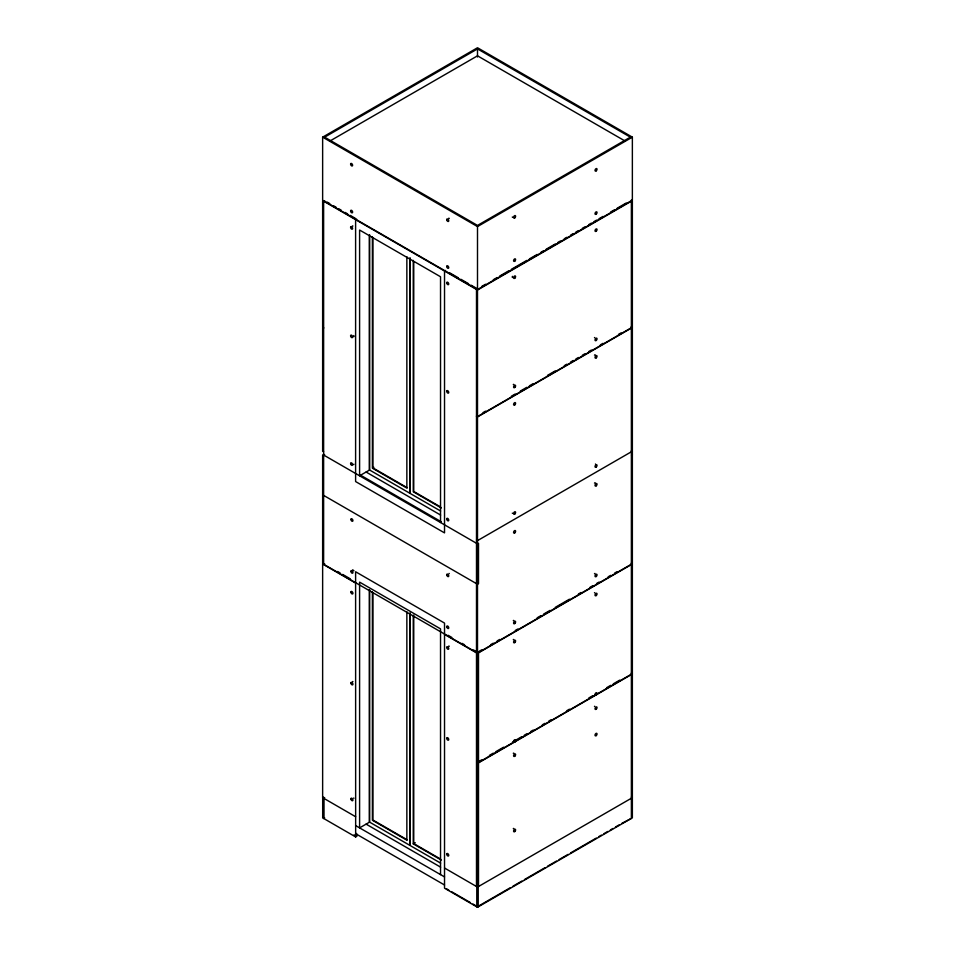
<?xml version="1.0" encoding="UTF-8"?>
<svg xmlns="http://www.w3.org/2000/svg" width="955" height="955" viewBox="0 0 955 955"><rect width="100%" height="100%" fill="white"/><g stroke="black" fill="none" stroke-linecap="round" stroke-linejoin="round"><path stroke-width="1.43" d="M322.635 137.162L477.5 47.75L632.365 137.162L632.365 200.156L477.5 289.568L322.635 200.156L322.635 137.162L477.5 226.574L632.365 137.162M477.5 48.908L324.628 137.162L477.5 225.428L630.372 137.162L477.5 48.908L477.5 56.978M329.905 141.042L477.5 55.832L625.095 141.042M324.628 200.622L323.626 201.195L323.626 564.25L324.628 563.665M356.597 219.077L355.606 219.65L355.606 481.559L444.529 532.89L444.529 270.993L445.531 270.42M481.666 286.476L485.534 284.244M493.281 279.767L497.149 277.535M499.728 276.043L508.764 270.826M511.343 269.334L526.838 260.393M529.416 258.901L537.164 254.436M541.031 252.204L543.61 250.711M546.188 249.219L555.225 244.003M557.804 242.51L560.394 241.018M564.262 238.786L566.84 237.294M570.708 235.061L573.298 233.569M575.877 232.077L578.455 230.597M582.323 228.352L584.914 226.872M588.781 224.628L591.36 223.136M593.938 221.656L596.529 220.163M599.107 218.671L602.975 216.439M610.723 211.962L614.59 209.73M617.169 208.238L626.205 203.021M323.626 327.756L322.635 327.183L322.635 200.622L477.5 290.034L632.365 200.622L632.365 327.183L477.5 416.595L476.497 416.022M324.628 454.437L323.626 455.022L477.5 543.861L478.503 543.276L478.503 583.66L477.5 584.233L323.626 495.394M372.892 237.962L372.892 467.878L373.882 467.305M482.955 412.644L485.534 411.151M511.343 396.253L515.223 394.009M520.38 391.037L526.838 387.312M529.416 385.82L533.284 383.588M547.478 375.387L555.225 370.91M564.262 365.693L566.84 364.213M570.708 361.969L573.298 360.489M575.877 358.996L578.455 357.504M582.323 355.272L584.914 353.78M588.781 351.547L591.36 350.055M600.397 344.839L602.975 343.346M618.47 334.405L621.048 332.913M476.497 416.368L477.5 416.941L632.365 327.529L632.365 563.665L477.5 653.077L322.635 563.665L322.635 454.902L323.626 455.475M355.654 816.74L322.635 797.652L322.635 564.011L323.626 563.438M632.365 454.437L631.374 455.022L631.374 328.102M632.365 454.902L631.374 455.475L631.374 564.25M476.497 583.66L477.5 583.087M479.088 651.358L481.666 649.866M490.703 644.649L493.281 643.169M497.149 640.924L499.728 639.444M515.223 630.503L517.801 629.011M537.164 617.825L541.031 615.593M543.61 614.101L550.068 610.376M555.225 607.404L569.419 599.203M578.455 593.986L581.034 592.494M590.071 587.277L592.649 585.785M596.529 583.553L599.107 582.061M608.144 576.844L610.723 575.364M614.59 573.119L617.169 571.639M444.529 634.395L477.5 653.423L632.365 564.011L632.365 817.838L477.5 907.25L444.529 888.21L444.529 623.09L355.606 571.759L355.654 836.938L356.645 836.353L356.597 833.44M322.635 797.652L323.626 797.067M324.676 817.898L323.626 818.447L323.626 798.261L324.676 797.712M477.787 762.09L481.666 759.858M489.402 755.381L493.281 753.149M495.86 751.657L503.607 747.192M512.632 741.975L521.669 736.759M524.247 735.266L526.838 733.774M530.705 731.542L533.284 730.05M542.321 724.833L544.899 723.341M548.779 721.109L551.357 719.616M566.84 710.675L569.419 709.183M588.781 698.01L592.649 695.777M606.855 687.576L610.723 685.344M613.301 683.852L619.759 680.127M413.252 615.426L413.252 843.862L415.258 842.704M478.288 906.223L510.34 887.708M512.907 886.228L521.884 881.047M524.438 879.567L544.959 867.725M547.525 866.245L556.502 861.064M559.069 859.584L568.046 854.403M570.601 852.922L596.254 838.108M598.821 836.628L601.375 835.148M603.942 833.667L607.786 831.447M610.352 829.967L612.919 828.486M615.486 827.006L619.329 824.786M621.896 823.306L631.374 818.411L631.374 564.596M631.374 200.037L632.365 200.622M631.374 326.61L632.365 327.183M631.374 326.956L632.365 327.529M327.183 202.09L329.75 203.57M333.582 205.791L336.136 207.259M338.691 208.739L341.257 210.219M345.089 212.428L347.644 213.908M350.21 215.388L355.32 218.337M449.363 272.629L458.316 277.798M460.871 279.278L468.547 283.707M471.102 285.187L477.5 288.876L476.497 289.461L476.497 652.504M631.374 450.629L632.365 451.214L477.5 540.625L476.497 540.053M323.626 328.102L322.635 327.529L322.635 451.214L323.626 451.787M631.374 563.092L632.365 563.665M631.374 563.438L632.365 564.011M372.892 467.878L407.355 487.778M440.565 506.95L413.754 491.479L413.754 261.551M441.341 507.976L413.252 491.765L413.252 260.357M410.053 493.377L369.394 469.896L369.394 236.076M440.601 511.021L410.256 493.496L410.256 258.172M366.099 472.033L440.601 515.055M360.536 475.172L441.317 521.812M631.374 673.072L632.365 673.657L477.5 763.069L476.497 762.484L476.497 652.85M631.374 673.418L632.365 674.003L477.5 763.415L476.497 762.83L476.497 886.515M337.581 571.496L340.111 572.952M342.654 574.421L350.258 578.814M448.062 635.278L451.87 637.474M462.017 643.336L464.548 644.792M473.429 649.925L475.96 651.382M322.635 564.011L355.606 583.051M631.374 797.103L632.365 797.676L477.5 887.088L444.529 868.023M407.355 839.887L372.892 819.987L372.892 593.019M440.565 859.058L413.754 843.575L413.754 615.139M413.252 843.862L441.341 860.085M440.601 863.117L410.256 845.593L410.256 613.253M366.099 824.129L440.601 867.152M355.606 825.574L444.529 876.917M355.606 833.655L444.529 884.999M354.042 834.849L356.645 836.353M446.295 888.651L448.826 890.12M451.369 891.588L470.385 902.571M472.928 904.039L476.736 906.235M355.654 836.938L322.683 817.898L322.683 797.712M631.374 201.195L631.374 327.756M478.503 652.85L478.503 886.479M478.001 886.801L478.001 906.964M477.5 226.574L477.5 289.568M477.5 290.034L477.5 416.595M477.5 416.941L477.5 653.077M477.5 653.423L477.5 907.25M476.999 886.801L476.999 906.964M440.53 522.516L440.53 276.759L359.593 230.036L359.593 475.781L369.585 470.015L369.585 234.691M440.53 874.613L440.53 628.867L359.593 582.132L359.593 827.889L369.585 822.112L369.585 589.772M409.862 257.946L409.862 493.269M409.862 613.026L409.862 845.366L369.394 822.004L369.394 589.653M406.854 256.668L406.854 488.077L372.39 468.165L372.39 236.768M406.854 611.725L406.854 840.173L372.39 820.273L372.39 591.825M323.673 798.285L323.673 818.471M352.407 225.893A1.409 0.812 60 0 1 352.908 226.025M353.768 335.551A1.409 0.812 60 0 1 353.875 335.885M353.875 336.482A1.409 0.812 60 0 1 353.768 336.709M353.875 464.202A1.409 0.812 60 0 1 353.613 464.572M512.584 217.31A1.409 0.812 -60 0 1 512.334 216.952M448.766 218.182A1.409 0.812 60 0 1 449.28 218.48M449.041 573.43A1.409 0.812 60 0 1 449.292 573.621M594.464 573.764A1.409 0.812 -60 0 1 594.989 573.466M513.289 620.595A1.409 0.812 -60 0 1 513.79 620.464M352.514 569.956A1.409 0.812 60 0 1 352.956 569.92M353.72 570.469A1.409 0.812 60 0 1 353.923 570.78M353.72 797.986A1.409 0.812 60 0 1 353.923 798.296M352.514 681.643A1.409 0.812 60 0 1 352.956 681.607M513.289 639.635A1.409 0.812 -60 0 1 513.79 639.492M448.778 646.01A1.409 0.812 60 0 1 449.292 646.308M594.464 592.804A1.409 0.812 -60 0 1 594.726 592.613M513.289 384.543A1.409 0.812 -60 0 1 513.79 384.399M512.429 513.336A1.409 0.812 -60 0 1 512.334 513.11M594.464 483.087A1.409 0.812 -60 0 1 595.228 482.764M595.431 464.023A1.409 0.812 -60 0 1 595.586 464.166M513.289 753.268A1.409 0.812 -60 0 1 513.79 753.137M513.289 828.618A1.409 0.812 -60 0 1 513.79 828.474M594.464 337.712A1.409 0.812 -60 0 1 594.726 337.521M512.429 277.511A1.409 0.812 -60 0 1 512.334 277.284M512.334 276.687A1.409 0.812 -60 0 1 512.429 276.353M594.464 706.449A1.409 0.812 -60 0 1 594.726 706.258M594.464 355.129A1.409 0.812 -60 0 1 595.228 354.806M446.725 282.847A1.409 0.812 60 0 0 448.229 284.709A1.409 0.812 60 0 0 448.229 282.716A1.409 0.812 60 0 0 446.725 282.847M350.604 227.35A1.409 0.812 60 0 0 352.108 229.212A1.409 0.812 60 0 0 352.108 227.218A1.409 0.812 60 0 0 350.604 227.35M446.725 266.457A1.409 0.812 60 0 0 448.229 268.331A1.409 0.812 60 0 0 448.229 266.326A1.409 0.812 60 0 0 446.725 266.457M350.604 210.971A1.409 0.812 60 0 0 352.108 212.834A1.409 0.812 60 0 0 352.108 210.828A1.409 0.812 60 0 0 350.604 210.971M446.725 391.299A1.409 0.812 60 0 0 448.229 393.162A1.409 0.812 60 0 0 448.229 391.156A1.409 0.812 60 0 0 446.725 391.299M350.604 335.802A1.409 0.812 60 0 0 352.108 337.664A1.409 0.812 60 0 0 352.108 335.671A1.409 0.812 60 0 0 350.604 335.802M446.725 519.019A1.409 0.812 60 0 0 448.229 520.881A1.409 0.812 60 0 0 448.229 518.875A1.409 0.812 60 0 0 446.725 519.019M350.604 463.521A1.409 0.812 60 0 0 352.108 465.383A1.409 0.812 60 0 0 352.108 463.39A1.409 0.812 60 0 0 350.604 463.521M596.278 170.79A1.409 0.812 -60 0 0 596.732 168.605A1.409 0.812 -60 0 0 595.061 170.085A1.409 0.812 -60 0 0 596.278 170.79M514.852 217.812A1.409 0.812 -60 0 0 515.294 215.615A1.409 0.812 -60 0 0 513.623 217.095A1.409 0.812 -60 0 0 514.852 217.812M446.725 219.614A1.409 0.812 60 0 0 448.229 221.488A1.409 0.812 60 0 0 448.229 219.483A1.409 0.812 60 0 0 446.725 219.614M350.604 164.129A1.409 0.812 60 0 0 352.108 165.991A1.409 0.812 60 0 0 352.108 163.997A1.409 0.812 60 0 0 350.604 164.129M446.737 574.755A1.409 0.812 60 0 0 448.241 576.629A1.409 0.812 60 0 0 448.241 574.624A1.409 0.812 60 0 0 446.737 574.755M446.737 626.683A1.409 0.812 60 0 0 448.241 628.545A1.409 0.812 60 0 0 448.241 626.54A1.409 0.812 60 0 0 446.737 626.683M596.278 576.45A1.409 0.812 -60 0 0 596.732 574.253A1.409 0.812 -60 0 0 595.061 575.746A1.409 0.812 -60 0 0 596.278 576.45M514.852 623.46A1.409 0.812 -60 0 0 515.294 621.275A1.409 0.812 -60 0 0 513.623 622.755A1.409 0.812 -60 0 0 514.852 623.46M350.915 571.353A1.409 0.812 60 0 0 352.419 573.227A1.409 0.812 60 0 0 352.419 571.221A1.409 0.812 60 0 0 350.915 571.353M350.915 519.436A1.409 0.812 60 0 0 352.419 521.299A1.409 0.812 60 0 0 352.419 519.305A1.409 0.812 60 0 0 350.915 519.436M350.915 798.869A1.409 0.812 60 0 0 352.419 800.744A1.409 0.812 60 0 0 352.419 798.738A1.409 0.812 60 0 0 350.915 798.869M596.278 694.942A1.409 0.812 -60 0 0 596.732 692.745A1.409 0.812 -60 0 0 595.061 694.225A1.409 0.812 -60 0 0 596.278 694.942M350.915 683.04A1.409 0.812 60 0 0 352.419 684.902A1.409 0.812 60 0 0 352.419 682.909A1.409 0.812 60 0 0 350.915 683.04M446.737 738.358A1.409 0.812 60 0 0 448.241 740.221A1.409 0.812 60 0 0 448.241 738.227A1.409 0.812 60 0 0 446.737 738.358M350.915 592.124A1.409 0.812 60 0 0 352.419 593.986A1.409 0.812 60 0 0 352.419 591.993A1.409 0.812 60 0 0 350.915 592.124M446.737 854.2A1.409 0.812 60 0 0 448.241 856.062A1.409 0.812 60 0 0 448.241 854.057A1.409 0.812 60 0 0 446.737 854.2M514.852 642.5A1.409 0.812 -60 0 0 515.294 640.316A1.409 0.812 -60 0 0 513.623 641.796A1.409 0.812 -60 0 0 514.852 642.5M446.737 647.442A1.409 0.812 60 0 0 448.241 649.304A1.409 0.812 60 0 0 448.241 647.311A1.409 0.812 60 0 0 446.737 647.442M596.278 595.49A1.409 0.812 -60 0 0 596.732 593.294A1.409 0.812 -60 0 0 595.061 594.774A1.409 0.812 -60 0 0 596.278 595.49M596.278 214.063A1.409 0.812 -60 0 0 596.732 211.867A1.409 0.812 -60 0 0 595.061 213.347A1.409 0.812 -60 0 0 596.278 214.063M514.852 387.408A1.409 0.812 -60 0 0 515.294 385.223A1.409 0.812 -60 0 0 513.623 386.703A1.409 0.812 -60 0 0 514.852 387.408M514.852 513.969A1.409 0.812 -60 0 0 515.294 511.785A1.409 0.812 -60 0 0 513.623 513.265A1.409 0.812 -60 0 0 514.852 513.969M514.852 404.825A1.409 0.812 -60 0 0 515.294 402.64A1.409 0.812 -60 0 0 513.623 404.12A1.409 0.812 -60 0 0 514.852 404.825M596.278 485.761A1.409 0.812 -60 0 0 596.732 483.576A1.409 0.812 -60 0 0 595.061 485.056A1.409 0.812 -60 0 0 596.278 485.761M514.852 532.783A1.409 0.812 -60 0 0 515.294 530.586A1.409 0.812 -60 0 0 513.623 532.066A1.409 0.812 -60 0 0 514.852 532.783M596.278 466.959A1.409 0.812 -60 0 0 596.732 464.775A1.409 0.812 -60 0 0 595.061 466.255A1.409 0.812 -60 0 0 596.278 466.959M596.278 735.553A1.409 0.812 -60 0 0 596.732 733.356A1.409 0.812 -60 0 0 595.061 734.837A1.409 0.812 -60 0 0 596.278 735.553M514.852 756.145A1.409 0.812 -60 0 0 515.294 753.949A1.409 0.812 -60 0 0 513.623 755.441A1.409 0.812 -60 0 0 514.852 756.145M596.278 231.134A1.409 0.812 -60 0 0 596.732 228.949A1.409 0.812 -60 0 0 595.061 230.43A1.409 0.812 -60 0 0 596.278 231.134M514.852 831.483A1.409 0.812 -60 0 0 515.294 829.298A1.409 0.812 -60 0 0 513.623 830.778A1.409 0.812 -60 0 0 514.852 831.483M596.278 340.398A1.409 0.812 -60 0 0 596.732 338.201A1.409 0.812 -60 0 0 595.061 339.682A1.409 0.812 -60 0 0 596.278 340.398M514.852 278.144A1.409 0.812 -60 0 0 515.294 275.959A1.409 0.812 -60 0 0 513.623 277.439A1.409 0.812 -60 0 0 514.852 278.144M596.278 709.123A1.409 0.812 -60 0 0 596.732 706.939A1.409 0.812 -60 0 0 595.061 708.419A1.409 0.812 -60 0 0 596.278 709.123M514.852 741.951A1.409 0.812 -60 0 0 515.294 739.767A1.409 0.812 -60 0 0 513.623 741.247A1.409 0.812 -60 0 0 514.852 741.951M514.852 261.073A1.409 0.812 -60 0 0 515.294 258.889A1.409 0.812 -60 0 0 513.623 260.369A1.409 0.812 -60 0 0 514.852 261.073M596.278 357.815A1.409 0.812 -60 0 0 596.732 355.63A1.409 0.812 -60 0 0 595.061 357.11A1.409 0.812 -60 0 0 596.278 357.815"/></g></svg>
